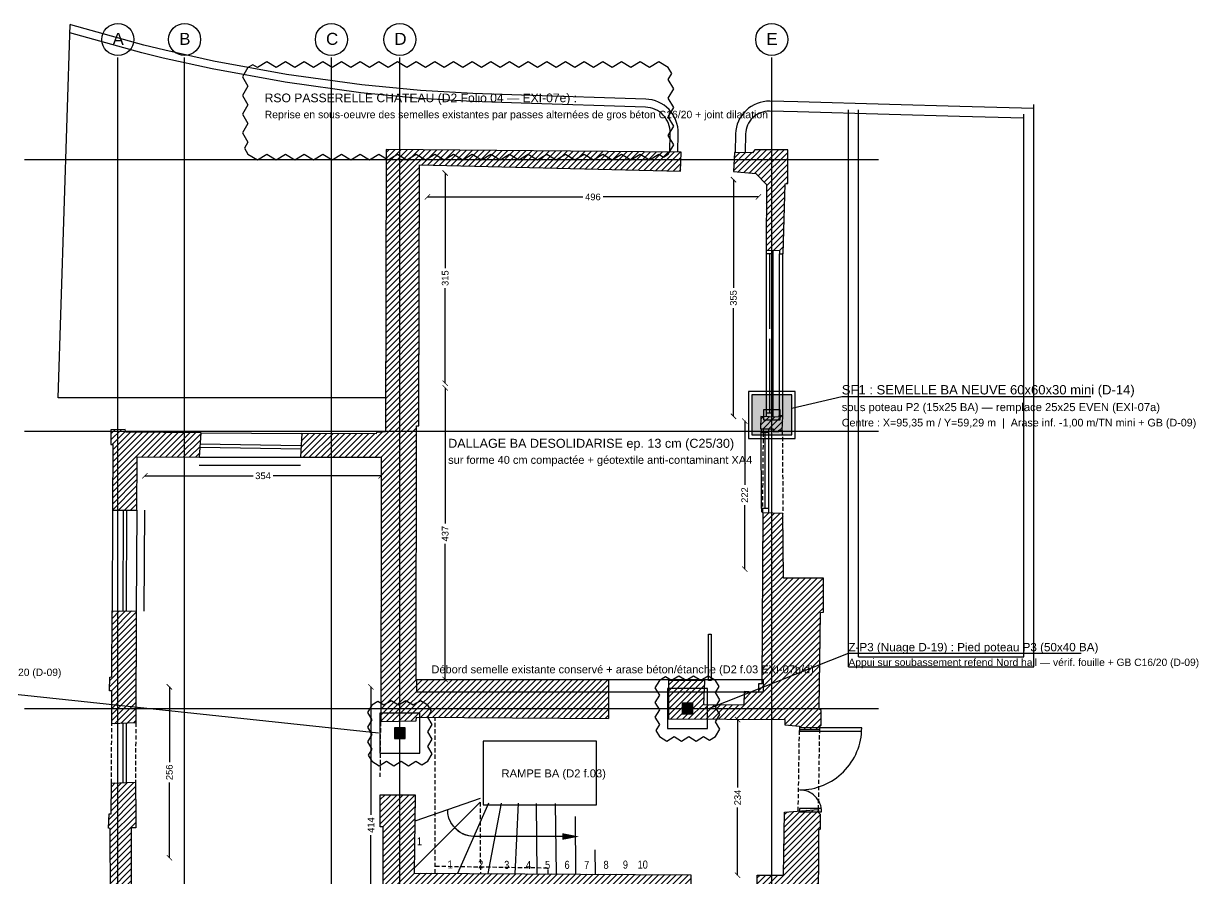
# Model space of a CAD drawing. Header units: centimetres. Extents: x 7169 to 11920, y 3983 to 6520.
# Drawn here: x 8414 to 10175, y 5234 to 6516 of the extents above; entities that cross this region are included whole.
import ezdxf

# ---------------------------------------------------------------- set-up
doc = ezdxf.new("R2010")
doc.units = ezdxf.units.CM
doc.linetypes.add('CACHE', pattern=[9.525, 6.35, -3.175])
doc.linetypes.add('PROJECTION', pattern=[0.3, 0.12, -0.18])
for name, color, linetype in [('010_mur', 8, 'Continuous'), ('030_menuiserie', 9, 'Continuous'), ('070_trait-fin', 9, 'Continuous'), ('075_cotation', 9, 'Continuous'), ('STRUCT-BA', 3, 'Continuous'), ('STRUCT-FONDATIONS', 1, 'Continuous'), ('STRUCT-HYP-D19', 6, 'Continuous'), ('STRUCT-STAB', 4, 'Continuous'), ('STRUCT-TEXTE', 7, 'Continuous'), ('STRUCT-TRAME', 8, 'Continuous')]:
    doc.layers.add(name, color=color, linetype=linetype)
doc.styles.add('ARIAL', font='arial.ttf')
doc.styles.add('clem', font='swissc.ttf')
doc.styles.get("Standard").update_dxf_attribs({"font": 'arial.ttf'})
doc.dimstyles.get("Standard").update_dxf_attribs({"dimtxt": 10, "dimasz": 8, "dimexe": 50, "dimexo": 20, "dimgap": 4, "dimtad": 1, "dimdec": 0, "dimrnd": 0.5, "dimzin": 9, "dimtxsty": 'Standard', "dimblk": 'ARCHTICK', "dimcen": 0, "dimse1": 1, "dimse2": 1, "dimclrd": 4, "dimclre": 4, "dimclrt": 4, "dimazin": 3, "dimtfac": 1, "dimtdec": 0, "dimtmove": 2, "dimatfit": 3, "dimldrblk": 'NONE', "dimlwd": -1})
pattern_1 = [(45.21487, (-11671.396, -4335.0017), (-4.5069355, 4.4732575), [])]

# ---------------------------------------------------------------- blocks, each defined once
blk = doc.blocks.new('*U1201')
for points in [[(0.05, -0.042), (0.05, 0), (0, 0), (0, -0.072), (0.035, -0.072), (0.035, -0.042)], [(0.065, -0.072), (0.035, -0.072), (0.035, -0.721), (0.065, -0.721)], [(0.668, -0.042), (0.668, 0), (0.718, 0), (0.718, -0.072), (0.683, -0.072), (0.683, -0.042)]]:
    blk.add_lwpolyline(points, close=True)
at = {"linetype": 'PROJECTION', "ltscale": 0.75}
blk.add_arc((0.035, -0.073), 0.648, 271.6999, 0.0451, dxfattribs=at)
blk = doc.blocks.new('Murs porteurs selon geometre projet')
at = {"layer": '010_mur'}
h = blk.add_hatch(dxfattribs=at)
h.set_pattern_fill('ANSI31', color=4, scale=2, angle=0.2149)
h.set_pattern_definition(pattern_1)
edge = h.paths.add_edge_path()
edge.add_line((-2690.4, 1231.6), (-2691.2, 1611.5))
edge.add_line((-2691.2, 1611.5), (-2687.8, 1611.5))
edge.add_line((-2687.8, 1611.5), (-2687.8, 1622.5))
edge.add_line((-2687.8, 1622.5), (-2688.1, 2002.9))
edge.add_line((-2688.1, 2002.9), (-2296.6, 1995))
edge.add_line((-2296.6, 1995), (-2296.1, 2023.3))
edge.add_line((-2296.1, 2023.3), (-2738, 2025.7))
edge.add_line((-2738, 2025.7), (-2737.5, 1602.6))
edge.add_line((-2737.5, 1602.6), (-2751, 1601.5))
edge.add_line((-2751, 1601.5), (-2751.6, 1599.2))
edge.add_line((-2751.6, 1599.2), (-2863.1, 1599.6))
edge.add_line((-2863.1, 1599.6), (-2865, 1564))
edge.add_line((-2865, 1564), (-2812.9, 1564))
edge.add_line((-2812.9, 1564), (-2744, 1564.3))
edge.add_line((-2744, 1564.3), (-2743.6, 1435.3))
edge.add_line((-2743.6, 1435.3), (-2743.1, 1231.5))
edge.add_line((-2743.1, 1231.5), (-2690.5, 1231.6))
h = blk.add_hatch(dxfattribs=at)
h.set_pattern_fill('ANSI31', color=4, scale=2, angle=0.2149)
h.set_pattern_definition(pattern_1)
h.paths.add_polyline_path([(-2168, 1876.3), (-2147.9, 1877.1), (-2148, 1871.7), (-2142.6, 1871.4), (-2140.1, 1976.7), (-2135.7, 1976.8), (-2136.1, 2027.4), (-2185.7, 2027.4), (-2189, 2022.9), (-2216.2, 2023.2), (-2217.6, 1994.6), (-2183.9, 1992), (-2168, 1975.6)])
at = {"layer": '010_mur', "lineweight": 5}
h = blk.add_hatch(dxfattribs=at)
h.set_pattern_fill('ANSI31', color=4, scale=2, angle=0.2149)
h.set_pattern_definition(pattern_1)
h.paths.add_polyline_path([(-2175.2, 1627.8), (-2175.3, 1609.2), (-2156.6, 1609.1), (-2156.6, 1605.1), (-2148.2, 1605), (-2148.1, 1607.1), (-2142.8, 1606.8), (-2141.9, 1628.5), (-2148.1, 1629), (-2148.6, 1626.7)])
at = {"layer": '010_mur'}
h = blk.add_hatch(dxfattribs=at)
h.set_pattern_fill('ANSI31', color=4, scale=2, angle=0.2149)
h.set_pattern_definition(pattern_1)
h.paths.add_polyline_path([(-3146.2, 1483.5), (-3109.8, 1483.8), (-3109.7, 1563.6), (-3016.4, 1563.7), (-3013.7, 1600.2), (-3126.8, 1600.6), (-3127.9, 1604.3), (-3149, 1603.9), (-3149, 1582.1), (-3146.1, 1581.8)])
h = blk.add_hatch(dxfattribs=at)
h.set_pattern_fill('ANSI31', color=4, scale=2, angle=0.2149)
h.set_pattern_definition(pattern_1)
h.paths.add_polyline_path([(-2402.1, 1174.5), (-2402.1, 1231.5), (-2690.5, 1231.6), (-2743.1, 1231.5), (-2743, 1168.1), (-2689.7, 1169.7), (-2689.6, 1175.2)])
h.paths.add_polyline_path([(-2311.9, 1231.4), (-2311.9, 1174.1), (-2137.3, 1173.5), (-2137.4, 1165.4), (-2115.1, 1163.6), (-2115.3, 1158.5), (-2085, 1158.7), (-2084.9, 1163.1), (-2082.9, 1165.1), (-2083, 1187.2), (-2086.2, 1189.8), (-2084.6, 1334.1), (-2080.1, 1334.5), (-2080.2, 1385.4), (-2140.1, 1385.4), (-2141.3, 1482.5), (-2171.6, 1483), (-2172.1, 1226.7), (-2176.8, 1226.9), (-2177.1, 1214.1), (-2198.3, 1215.1), (-2198.9, 1195), (-2258.6, 1195.1), (-2257.3, 1231.6)])
h = blk.add_hatch(dxfattribs=at)
h.set_pattern_fill('ANSI31', color=4, scale=2, angle=0.2149)
h.set_pattern_definition(pattern_1)
h.paths.add_polyline_path([(-3146.2, 1163.3), (-3146.2, 1212.5), (-3149.8, 1212.7), (-3149.1, 1233.4), (-3146.3, 1233.6), (-3146.3, 1332.6), (-3110, 1332.5), (-3110.2, 1165.1)])
h = blk.add_hatch(dxfattribs=at)
h.set_pattern_fill('ANSI31', color=4, scale=2, angle=0.2149)
h.set_pattern_definition(pattern_1)
h.paths.add_polyline_path([(-3109.7, 1007.7), (-3109.7, 1024.5), (-3110.3, 1075.8), (-3146.3, 1074.4), (-3146.4, 1028.5), (-3149.4, 1028.3), (-3150.4, 1006.7), (-3148, 1006.5), (-3147.3, 903.4), (-3116, 904.4), (-3116.6, 1007.6)])
h = blk.add_hatch(dxfattribs=at)
h.set_pattern_fill('ANSI31', color=4, scale=2, angle=0.2149)
h.set_pattern_definition(pattern_1)
edge = h.paths.add_edge_path()
edge.add_line((-2177.9, 940.2), (-2138.4, 940.1))
edge.add_line((-2138.4, 940.1), (-2137.2, 1034.8))
edge.add_line((-2137.2, 1034.8), (-2086.3, 1039))
edge.add_line((-2086.3, 1039), (-2086.4, 1034.4))
edge.add_line((-2086.4, 1034.4), (-2083.9, 1032))
edge.add_line((-2083.9, 1032), (-2083.6, 1009.2))
edge.add_line((-2083.6, 1009.2), (-2086.1, 1007.6))
edge.add_line((-2086.1, 1007.6), (-2086.4, 874.9))
edge.add_arc((-2083, 876.4), 3.71, 204.38, 256.8367)
edge.add_arc((-2084.7, 869.3), 3.64, -0.6892, 76.8367, ccw=False)
edge.add_line((-2081, 869.2), (-2080.8, 854.8))
edge.add_line((-2080.8, 854.8), (-2074.8, 854.2))
edge.add_line((-2074.8, 854.2), (-2075, 841.6))
edge.add_line((-2075, 841.6), (-2081, 840.8))
edge.add_line((-2081, 840.8), (-2081.6, 822.5))
edge.add_line((-2081.6, 822.5), (-2141.2, 822.7))
edge.add_line((-2141.2, 822.7), (-2141.6, 741.9))
edge.add_line((-2141.6, 741.9), (-2165.7, 740.7))
edge.add_line((-2165.7, 740.7), (-2167.7, 767.9))
edge.add_line((-2167.7, 767.9), (-2167.4, 879.3))
edge.add_arc((-2179.1, 882.2), 12.1, 346.1269, 443.5219)
edge.add_line((-2177.7, 894.2), (-2177.9, 940.2))
h.paths.add_polyline_path([(-2737.4, 657), (-2738.9, 1010.5), (-2743.4, 1010.5), (-2743.5, 1024.6), (-2743.4, 1058.6), (-2690.8, 1058.7), (-2692.2, 941.1), (-2277.5, 940.4), (-2277.3, 887), (-2601.4, 887.2), (-2690.1, 887.2), (-2690.2, 572.6), (-2740.2, 572.2), (-2740.5, 643.2), (-2740.6, 657)])
h = blk.add_hatch(dxfattribs=at)
h.set_pattern_fill('ANSI31', color=4, scale=2, angle=0.2149)
h.set_pattern_definition(pattern_1)
h.paths.add_polyline_path([(-3017.6, 657.2), (-3018, 634.4), (-3017.9, 583.4), (-3049.8, 582.3), (-3050.1, 632.4), (-3127.8, 632.4), (-3128, 630.1), (-3149.1, 630.3), (-3148.5, 652.7), (-3145.5, 652.8), (-3146.2, 753), (-3115.1, 752.9), (-3114.5, 660), (-3021.1, 657.1)])
at = {"layer": '010_mur', "lineweight": 5}
h = blk.add_hatch(dxfattribs=at)
h.set_pattern_fill('ANSI31', color=4, scale=2, angle=0.2149)
h.set_pattern_definition(pattern_1)
h.paths.add_polyline_path([(-3017.3, 375), (-3017.5, 342.5), (-3048.7, 343.9), (-3049.4, 497.7), (-3017.8, 497.6), (-3017.6, 382.3)])
at = {"layer": '010_mur', "flags": 128}
for points in [[(-2690.4, 1231.6), (-2691.2, 1611.5), (-2687.8, 1611.5), (-2687.8, 1622.5), (-2688.1, 2002.9), (-2296.6, 1995), (-2296.1, 2023.3), (-2738, 2025.7), (-2737.5, 1602.6), (-2751, 1601.5), (-2751.6, 1599.2), (-2863.1, 1599.6), (-2865, 1564), (-2812.9, 1564), (-2744, 1564.3), (-2743.6, 1435.3), (-2743.1, 1231.5)], [(-2311.9, 1174), (-2137.3, 1173.5), (-2137.4, 1165.4), (-2115.1, 1163.6), (-2115.3, 1158.5), (-2085, 1158.7), (-2084.9, 1163.1), (-2082.9, 1165.1), (-2083, 1187.2), (-2086.2, 1189.8), (-2084.6, 1334.1), (-2080.1, 1334.5), (-2080.2, 1385.4), (-2140.1, 1385.4), (-2141.3, 1482.5), (-2171.6, 1483), (-2172.1, 1226.7), (-2176.8, 1226.9), (-2177.1, 1214.1), (-2198.3, 1215.1), (-2198.9, 1195), (-2258.6, 1195.1), (-2257.3, 1231.6), (-2311.9, 1231.3)], [(-3146.2, 1163.3), (-3146.2, 1212.5), (-3149.8, 1212.7), (-3149.1, 1233.4), (-3146.3, 1233.6), (-3146.3, 1332.6), (-3110, 1332.5), (-3110.2, 1165.1), (-3146.2, 1163.3)], [(-2743.1, 1231.5), (-2743, 1168.1), (-2689.7, 1169.7)], [(-2401.9, 1231.3), (-2690.5, 1231.6)], [(-2401.9, 1231.3), (-2401.9, 1174.3)], [(-2311.9, 1231.3), (-2311.9, 1174)], [(-2689.7, 1169.7), (-2689.6, 1175.2), (-2401.9, 1174.3)], [(-3147.3, 903.4), (-3148, 1006.5), (-3150.4, 1006.7), (-3149.4, 1028.3), (-3146.4, 1028.5), (-3146.3, 1074.4), (-3110.3, 1075.8), (-3109.7, 1024.5), (-3109.7, 1007.7), (-3116.6, 1007.6)], [(-2737.4, 657), (-2738.9, 1010.5), (-2743.4, 1010.5), (-2743.5, 1024.6), (-2743.4, 1058.6), (-2690.8, 1058.7), (-2692.2, 941.1), (-2277.5, 940.4), (-2277.3, 887), (-2690.1, 887.2), (-2690.2, 572.6), (-2740.2, 572.2), (-2740.5, 643.2), (-2740.6, 657), (-2737.4, 657)], [(-3116.6, 1007.6), (-3116, 904.4), (-3147.3, 903.4)], [(-2690.6, 659.5), (-2690.1, 659.5)], [(-3017.3, 375), (-3017.5, 342.5), (-3048.7, 343.9), (-3049.4, 497.7), (-3017.8, 497.6), (-3017.6, 382.3), (-3017.3, 375)]]:
    blk.add_lwpolyline(points, dxfattribs=at)
for points in [[(-2168, 1876.3), (-2147.9, 1877.1), (-2148, 1871.7), (-2142.6, 1871.4), (-2140.1, 1976.7), (-2135.7, 1976.8), (-2136.1, 2027.4), (-2185.7, 2027.4), (-2189, 2022.9), (-2216.2, 2023.2), (-2217.6, 1994.6), (-2183.9, 1992), (-2168, 1975.6)], [(-2175.2, 1627.8), (-2175.3, 1609.2), (-2156.6, 1609.1), (-2156.6, 1605.1), (-2148.2, 1605), (-2148.1, 1607.1), (-2142.8, 1606.8), (-2141.9, 1628.5), (-2148.1, 1629), (-2148.6, 1626.7)], [(-3146.2, 1483.5), (-3109.8, 1483.8), (-3109.7, 1563.6), (-3016.4, 1563.7), (-3013.7, 1600.2), (-3126.8, 1600.6), (-3127.9, 1604.3), (-3149, 1603.9), (-3149, 1582.1), (-3146.1, 1581.8)], [(-3017.6, 657.2), (-3018, 634.4), (-3017.9, 583.4), (-3049.8, 582.3), (-3050.1, 632.4), (-3127.8, 632.4), (-3128, 630.1), (-3149.1, 630.3), (-3148.5, 652.7), (-3145.5, 652.8), (-3146.2, 753), (-3115.1, 752.9), (-3114.5, 660), (-3021.1, 657.1)]]:
    blk.add_lwpolyline(points, close=True, dxfattribs=at)
blk.add_lwpolyline([(-2177.9, 940.2), (-2138.4, 940.1), (-2137.2, 1034.8), (-2086.3, 1039), (-2086.4, 1034.4), (-2083.9, 1032), (-2083.6, 1009.2), (-2086.1, 1007.6), (-2086.4, 874.9, 0.232968), (-2083.9, 872.8, -0.351792), (-2081, 869.2), (-2080.8, 854.8), (-2074.8, 854.2), (-2075, 841.6), (-2081, 840.8), (-2081.6, 822.5), (-2141.2, 822.7), (-2141.6, 741.9), (-2165.7, 740.7), (-2167.7, 767.9), (-2167.4, 879.3, 0.452542), (-2177.7, 894.2)], format="xyb", close=True, dxfattribs=at)
at = {"layer": '030_menuiserie', "flags": 128}
for points in [[(-2147.2, 1629), (-2148, 1871.7)], [(-2141.9, 1628.5), (-2143, 1871.4)], [(-2864.3, 1575.9), (-3015.4, 1577.8)], [(-2864.3, 1580.9), (-3015.3, 1582.8)], [(-3129.5, 1332.5), (-3129.9, 1483.7)], [(-3124.5, 1332.5), (-3124.9, 1483.7)], [(-3133.6, 752.9), (-3134.2, 903.9)], [(-3128.6, 752.9), (-3129.2, 904)], [(-3034.1, 583.1), (-3035.6, 497.7)], [(-3029.1, 583), (-3030.6, 497.6)]]:
    blk.add_lwpolyline(points, dxfattribs=at)
at = {"layer": '030_menuiserie'}
blk.add_lwpolyline([(-2082.1, 1040.2), (-2114.7, 1040.1), (-2114.7, 1035.1), (-2081.7, 1035.2, 0.414214), (-2114.8, 1068.1, 0.414214), (-2022.1, 1161.4), (-2115.1, 1161.1), (-2115.1, 1156.1), (-2022.1, 1156.4)], format="xyb", dxfattribs=at)
at = {"layer": '070_trait-fin', "linetype": 'CACHE'}
for p, q in [((-2148.3, 450.9), (-2053.9, 451.8)), ((-2143.3, 455.9), (-2054, 456.8))]:
    blk.add_line(p, q, dxfattribs=at)
at = {"layer": '070_trait-fin', "linetype": 'CACHE', "flags": 128}
for points in [[(-2171.6, 1483), (-2171, 1609.2)], [(-2142.8, 1606.8), (-2141.3, 1482.5)], [(-3146.3, 1074.4), (-3146.2, 1163.3)], [(-3110.2, 1165.1), (-3110.3, 1075.8)], [(-2743.4, 1085.2), (-2743, 1168.1)], [(-2660.7, 941.1), (-2661.4, 1175.1)], [(-2116.8, 1036.5), (-2115.3, 1158.5)], [(-2086.3, 1039), (-2085, 1158.7)], [(-2491.3, 940.8), (-2491.2, 949.4), (-2660.7, 951.3)], [(-2690.2, 572.6), (-2690.3, 250.4)], [(-3048.7, 343.9), (-3048.3, 244.2)], [(-3017.9, 244.9), (-3017.5, 342.5)]]:
    blk.add_lwpolyline(points, dxfattribs=at)
at = {"layer": '070_trait-fin'}
for points in [[(-3013.7, 1600.2), (-2863.1, 1599.6)], [(-3146.2, 1483.5), (-3146.3, 1332.6)], [(-3049.8, 582.3), (-3049.4, 497.7)]]:
    blk.add_lwpolyline(points, dxfattribs=at)
at = {"layer": '070_trait-fin', "color": 7, "true_color": 0xffffff}
for points in [[(-3016.4, 1563.7), (-2865, 1564)], [(-3109.8, 1483.8), (-3110, 1332.5)], [(-3115.1, 752.9), (-3116, 904.4)], [(-3017.9, 583.4), (-3017.8, 497.6)]]:
    blk.add_lwpolyline(points, dxfattribs=at)
at = {"layer": '070_trait-fin', "flags": 128}
for points in [[(-2593.5, 1047.9), (-2692.1, 948.6)], [(-2692.1, 948.6), (-2593.5, 1047.9)], [(-2581.3, 1046.7), (-2626.9, 941)], [(-2562.3, 1046.6), (-2581.6, 940.9)], [(-2536.7, 1046.4), (-2541.2, 940.8)], [(-2509.7, 1046.3), (-2508.1, 940.8)], [(-2480.9, 1046.2), (-2479.4, 940.7)], [(-2451.1, 1027.2), (-2450.3, 940.7)], [(-2551.9, 996.9), (-2470.2, 996.9)], [(-2421.3, 976.9), (-2420.7, 940.6)], [(-3147.3, 903.4), (-3146.2, 753)]]:
    blk.add_lwpolyline(points, dxfattribs=at)
blk.add_lwpolyline([(-2470.2, 996.9, 10, 0, 0), (-2444.9, 996.9, 0, 0, 0)], format="xyseb", dxfattribs=at)
at = {"layer": '070_trait-fin', "linetype": 'CACHE'}
for points in [[(-2147.2, 641.7), (-2146.6, 741.9)], [(-2142.2, 641.6), (-2141.6, 741.9)], [(-2142.2, 641.6), (-2147.2, 641.7)], [(-2142.2, 641.6), (-2054.6, 641.5)], [(-2142.2, 641.6), (-2142.2, 636.6)], [(-2142.2, 636.6), (-2054.6, 636.5)], [(-2148.3, 450.9), (-2148.9, 350.7)], [(-2143.3, 450.9), (-2148.3, 450.9)], [(-2143.3, 451), (-2143.9, 350.7)], [(-2143.3, 451), (-2143.4, 455.9)]]:
    blk.add_lwpolyline(points, dxfattribs=at)
for centre, start, end in [((-2150.1, 641.7), 271.3776, 359.8812), ((-2149.3, 450.9), 0.5485, 89.0522)]:
    blk.add_arc(centre, 95.4, start, end, dxfattribs=at)
at = {"layer": '030_menuiserie', "xscale": 138.550195075006, "yscale": 138.550195075006, "zscale": 138.550195075006, "rotation": 189.9168593396885}
blk.add_blockref('*U1201', (-3102.5, 73.8), dxfattribs=at)
blk = doc.blocks.new('_ArchTick')
at = {"color": 0, "linetype": 'ByBlock', "const_width": 0.15}
blk.add_lwpolyline([(-0.5, -0.5), (0.5, 0.5)], dxfattribs=at)
blk = doc.blocks.new('*D1121')
at = {"layer": '075_cotation', "color": 4, "transparency": 16777216}
for p, q in [((9019, 6256), (9251.7, 6256)), ((9514.9, 6256), (9282.2, 6256))]:
    blk.add_line(p, q, dxfattribs=at)
at = {"layer": 'Defpoints', "color": 0, "transparency": 16777216}
for p in [(9019, 6291.8), (9514.9, 6270), (9514.9, 6256)]:
    blk.add_point(p, dxfattribs=at)
at = {"layer": '075_cotation', "color": 4, "transparency": 16777216, "xscale": 8, "yscale": 8, "zscale": 8, "rotation": 180}
blk.add_blockref('_ArchTick', (9019, 6256), dxfattribs=at)
at = {"layer": '075_cotation', "color": 4, "transparency": 16777216, "xscale": 8, "yscale": 8, "zscale": 8}
blk.add_blockref('_ArchTick', (9514.9, 6256), dxfattribs=at)
at = {"layer": '075_cotation', "color": 4, "transparency": 16777216, "insert": (9267, 6256), "char_height": 10, "attachment_point": 5, "style": 'ARIAL'}
blk.add_mtext('\\A1;496', dxfattribs=at)
blk = doc.blocks.new('_None')
blk = doc.blocks.new('*D1126')
at = {"layer": '075_cotation', "color": 4, "transparency": 16777216}
for p, q in [((8934.2, 5521.7), (8934.2, 5329.8)), ((8934.2, 5107.5), (8934.2, 5299.4))]:
    blk.add_line(p, q, dxfattribs=at)
at = {"layer": 'Defpoints', "color": 0, "transparency": 16777216}
for p in [(8934.2, 5521.7), (8949.4, 5521.7), (8952.5, 5107.5)]:
    blk.add_point(p, dxfattribs=at)
at = {"layer": '075_cotation', "color": 4, "transparency": 16777216, "xscale": 8, "yscale": 8, "zscale": 8}
for p, rotation in [((8934.2, 5521.7), 90), ((8934.2, 5107.5), 270)]:
    blk.add_blockref('_ArchTick', p, dxfattribs=dict(at, rotation=rotation))
at = {"layer": '075_cotation', "color": 4, "transparency": 16777216, "insert": (8934.2, 5314.6), "char_height": 10, "attachment_point": 5, "rotation": 90, "style": 'ARIAL'}
blk.add_mtext('\\A1;414', dxfattribs=at)
blk = doc.blocks.new('*D1128')
at = {"layer": '075_cotation', "color": 4, "transparency": 16777216}
for p, q in [((9045.6, 6291.8), (9045.6, 6149.4)), ((9045.6, 5976.8), (9045.6, 6119.2))]:
    blk.add_line(p, q, dxfattribs=at)
at = {"layer": 'Defpoints', "color": 0, "transparency": 16777216}
for p in [(9045.6, 6291.8), (9047.9, 6291.8), (9018, 5976.8)]:
    blk.add_point(p, dxfattribs=at)
at = {"layer": '075_cotation', "color": 4, "transparency": 16777216, "xscale": 8, "yscale": 8, "zscale": 8}
for p, rotation in [((9045.6, 6291.8), 90), ((9045.6, 5976.8), 270)]:
    blk.add_blockref('_ArchTick', p, dxfattribs=dict(at, rotation=rotation))
at = {"layer": '075_cotation', "color": 4, "transparency": 16777216, "insert": (9045.6, 6134.3), "char_height": 10, "attachment_point": 5, "rotation": 90, "style": 'ARIAL'}
blk.add_mtext('\\A1;315', dxfattribs=at)
blk = doc.blocks.new('*D1132')
at = {"layer": '075_cotation', "color": 4, "transparency": 16777216}
for p, q in [((8595.5, 5838), (8757.5, 5838)), ((8949.5, 5838), (8787.5, 5838))]:
    blk.add_line(p, q, dxfattribs=at)
at = {"layer": 'Defpoints', "color": 0, "transparency": 16777216}
for p in [(8949.5, 5838), (8595.5, 5828.1), (8949.5, 5828.2)]:
    blk.add_point(p, dxfattribs=at)
at = {"layer": '075_cotation', "color": 4, "transparency": 16777216, "xscale": 8, "yscale": 8, "zscale": 8, "rotation": 180}
blk.add_blockref('_ArchTick', (8595.5, 5838), dxfattribs=at)
at = {"layer": '075_cotation', "color": 4, "transparency": 16777216, "xscale": 8, "yscale": 8, "zscale": 8}
blk.add_blockref('_ArchTick', (8949.5, 5838), dxfattribs=at)
at = {"layer": '075_cotation', "color": 4, "transparency": 16777216, "insert": (8772.5, 5838), "char_height": 10, "attachment_point": 5, "style": 'ARIAL'}
blk.add_mtext('\\A1;354', dxfattribs=at)
blk = doc.blocks.new('*D1137')
at = {"layer": '075_cotation', "color": 4, "transparency": 16777216}
for p, q in [((9045.6, 5969.8), (9045.6, 5766.6)), ((9045.6, 5532.8), (9045.6, 5736.1))]:
    blk.add_line(p, q, dxfattribs=at)
at = {"layer": 'Defpoints', "color": 0, "transparency": 16777216}
for p in [(9018, 5969.8), (9045.6, 5969.8), (9021.2, 5532.8)]:
    blk.add_point(p, dxfattribs=at)
at = {"layer": '075_cotation', "color": 4, "transparency": 16777216, "xscale": 8, "yscale": 8, "zscale": 8}
for p, rotation in [((9045.6, 5969.8), 90), ((9045.6, 5532.8), 270)]:
    blk.add_blockref('_ArchTick', p, dxfattribs=dict(at, rotation=rotation))
at = {"layer": '075_cotation', "color": 4, "transparency": 16777216, "insert": (9045.6, 5751.3), "char_height": 10, "attachment_point": 5, "rotation": 90, "style": 'ARIAL'}
blk.add_mtext('\\A1;437', dxfattribs=at)
blk = doc.blocks.new('*D1146')
at = {"layer": '075_cotation', "color": 4, "transparency": 16777216}
for p, q in [((8632.1, 5521.7), (8632.1, 5408.8)), ((8632.1, 5265.6), (8632.1, 5378.5))]:
    blk.add_line(p, q, dxfattribs=at)
at = {"layer": 'Defpoints', "color": 0, "transparency": 16777216}
for p in [(8589.5, 5521.7), (8632.1, 5521.7), (8589.6, 5265.6)]:
    blk.add_point(p, dxfattribs=at)
at = {"layer": '075_cotation', "color": 4, "transparency": 16777216, "xscale": 8, "yscale": 8, "zscale": 8}
for p, rotation in [((8632.1, 5521.7), 90), ((8632.1, 5265.6), 270)]:
    blk.add_blockref('_ArchTick', p, dxfattribs=dict(at, rotation=rotation))
at = {"layer": '075_cotation', "color": 4, "transparency": 16777216, "insert": (8632.1, 5393.6), "char_height": 10, "attachment_point": 5, "rotation": 90, "style": 'ARIAL'}
blk.add_mtext('\\A1;256', dxfattribs=at)
blk = doc.blocks.new('*D1147')
at = {"layer": '075_cotation', "color": 4, "transparency": 16777216}
for p, q in [((9477.6, 6282), (9477.6, 6119.7)), ((9477.6, 5927.2), (9477.6, 6089.5))]:
    blk.add_line(p, q, dxfattribs=at)
at = {"layer": 'Defpoints', "color": 0, "transparency": 16777216}
for p in [(9477.4, 6282), (9477.6, 6282), (9518.5, 5927.2)]:
    blk.add_point(p, dxfattribs=at)
at = {"layer": '075_cotation', "color": 4, "transparency": 16777216, "xscale": 8, "yscale": 8, "zscale": 8}
for p, rotation in [((9477.6, 6282), 90), ((9477.6, 5927.2), 270)]:
    blk.add_blockref('_ArchTick', p, dxfattribs=dict(at, rotation=rotation))
at = {"layer": '075_cotation', "color": 4, "transparency": 16777216, "insert": (9477.6, 6104.6), "char_height": 10, "attachment_point": 5, "rotation": 90, "style": 'ARIAL'}
blk.add_mtext('\\A1;355', dxfattribs=at)
blk = doc.blocks.new('*D1124')
at = {"layer": '075_cotation', "color": 4, "transparency": 16777216}
for p, q in [((9483.9, 5472.6), (9483.9, 5371)), ((9483.9, 5239.3), (9483.9, 5340.8))]:
    blk.add_line(p, q, dxfattribs=at)
at = {"layer": 'Defpoints', "color": 0, "transparency": 16777216}
for p in [(9542.7, 5472.6), (9483.9, 5239.3), (9540.7, 5239.3)]:
    blk.add_point(p, dxfattribs=at)
at = {"layer": '075_cotation', "color": 4, "transparency": 16777216, "xscale": 8, "yscale": 8, "zscale": 8}
for p, rotation in [((9483.9, 5472.6), 90), ((9483.9, 5239.3), 270)]:
    blk.add_blockref('_ArchTick', p, dxfattribs=dict(at, rotation=rotation))
at = {"layer": '075_cotation', "color": 4, "transparency": 16777216, "insert": (9483.9, 5355.9), "char_height": 10, "attachment_point": 5, "rotation": 90, "style": 'ARIAL'}
blk.add_mtext('\\A1;234', dxfattribs=at)
blk = doc.blocks.new('*D1203')
at = {"layer": '075_cotation', "color": 4, "transparency": 16777216}
for p, q in [((9494.5, 5920.2), (9494.5, 5824.3)), ((9494.5, 5698.2), (9494.5, 5794.1))]:
    blk.add_line(p, q, dxfattribs=at)
at = {"layer": 'Defpoints', "color": 0, "transparency": 16777216}
for p in [(9506.4, 5920.2), (9494.5, 5698.2), (9509.1, 5698.2)]:
    blk.add_point(p, dxfattribs=at)
at = {"layer": '075_cotation', "color": 4, "transparency": 16777216, "xscale": 8, "yscale": 8, "zscale": 8}
for p, rotation in [((9494.5, 5920.2), 90), ((9494.5, 5698.2), 270)]:
    blk.add_blockref('_ArchTick', p, dxfattribs=dict(at, rotation=rotation))
at = {"layer": '075_cotation', "color": 4, "transparency": 16777216, "insert": (9494.5, 5809.2), "char_height": 10, "attachment_point": 5, "rotation": 90, "style": 'ARIAL'}
blk.add_mtext('\\A1;222', dxfattribs=at)

msp = doc.modelspace()

# ---------------------------------------------------------------- hatches: boundary and pattern name
at = {"layer": 'STRUCT-BA'}
for color, points in [(3, [(9522.5, 5921.7), (9547.6, 5921.7), (9547.6, 5936.7), (9522.5, 5936.7)]), (6, [(9400.6, 5481.1), (9416.6, 5481.1), (9416.6, 5497.1), (9400.6, 5497.1)]), (6, [(8969.5, 5444.1), (8985.5, 5444.1), (8985.5, 5460.1), (8969.5, 5460.1)])]:
    msp.add_hatch(color=color, dxfattribs=at).paths.add_polyline_path(points)
at = {"layer": 'STRUCT-FONDATIONS'}
msp.add_hatch(color=1, dxfattribs=at).paths.add_polyline_path([(9505, 5899.2), (9565, 5899.2), (9565, 5959.2), (9505, 5959.2)])

# ---------------------------------------------------------------- linework, layer by layer
at = {"layer": '030_menuiserie'}
for p, q in [((9526.6, 6175.6), (9526.6, 5926.8)), ((9536.6, 6170.6), (9526.6, 6170.6)), ((9531.6, 6170.6), (9531.6, 6058.5)), ((9536.6, 6175.6), (9536.6, 5926.3)), ((9531.6, 6043.5), (9531.6, 5931.8)), ((9536.6, 5931.8), (9526.6, 5931.8)), ((9519.4, 5908.5), (9519.4, 5903.4)), ((9530, 5908.5), (9530, 5903.4)), ((9519.5, 5789), (9519.5, 5783.7)), ((9530.1, 5789), (9530.1, 5783.7))]:
    msp.add_line(p, q, dxfattribs=at)
for points in [[(9519.4, 5903.4), (9530, 5903.4), (9530.1, 5789), (9519.5, 5789)], [(9440.1, 5531.2), (9440.1, 5600.9), (9444.3, 5600.9), (9444.3, 5531.2)]]:
    msp.add_lwpolyline(points, close=True, dxfattribs=at)
for points in [[(9524.7, 5903.4), (9524.8, 5789)], [(8563.1, 5378), (8563.1, 5467.1)], [(8568.1, 5378.1), (8568.1, 5467.3)]]:
    msp.add_lwpolyline(points, dxfattribs=at)
at = {"layer": '070_trait-fin'}
for p, q in [((9650.2, 5551.5), (9650.2, 6386.7)), ((9665.2, 5566.5), (9665.2, 6386.7))]:
    msp.add_line(p, q, dxfattribs=at)
for points in [[(8956.2, 5954.7), (8465.6, 5954.7), (8483.5, 6514.3)], [(9650.2, 5551.5), (9927.7, 5551.5), (9927.7, 6394.5)], [(9665.2, 5566.5), (9912.7, 5566.5), (9912.7, 6379.9)], [(8677, 5854.2), (8828.5, 5853.9)], [(8594.6, 5635.3), (8595.3, 5786.6)], [(9098, 5354.4), (9000.2, 5320.2)]]:
    msp.add_lwpolyline(points, dxfattribs=at)
for points in [[(9382.1, 6323.4), (9382.8, 6351.6, 0.414214), (9345.8, 6390.6), (9159.6, 6396.6), (9086.3, 6398.9), (9007.6, 6403.8), (8919.1, 6412.3), (8805.6, 6427.9), (8696.1, 6448), (8622.8, 6464.2), (8590.7, 6472.1), (8483.1, 6502)], [(9394.1, 6323.1), (9394.8, 6351.3, 0.414214), (9346.1, 6402.6), (9159.9, 6408.6), (9086.9, 6410.9), (9008.5, 6415.8), (8920.5, 6424.2), (8807.5, 6439.7), (8698.4, 6459.7), (8625.5, 6475.9), (8593.7, 6483.7), (8484.3, 6514.1), (8483.5, 6514.3)], [(9927.7, 6388.8), (9817, 6391.6), (9711.5, 6394.4), (9574, 6398.4), (9532.2, 6399.5, 0.414214), (9480.9, 6350.8), (9480.2, 6322.7)], [(9912.7, 6374.1), (9816.6, 6376.6), (9711.1, 6379.4), (9573.6, 6383.4), (9531.8, 6384.5, 0.414214), (9495.9, 6350.4), (9495.2, 6322.4)], [(9221.1, 5297.3), (9088.3, 5297.3, -0.358114), (9049.3, 5332), (9049.3, 5337.4)], [(9221.1, 5297.3), (9088.3, 5297.3, -0.19952), (9059.7, 5310.5, -0.19952)]]:
    msp.add_lwpolyline(points, format="xyb", dxfattribs=at)
at = {"layer": '070_trait-fin', "linetype": 'CACHE'}
msp.add_lwpolyline([(9098, 5348.9), (9098.3, 5241.9)], dxfattribs=at)
at = {"layer": 'STRUCT-BA'}
for points in [[(9522.5, 5921.7), (9547.6, 5921.7), (9547.6, 5936.7), (9522.5, 5936.7), (9522.5, 5921.7)], [(9400.6, 5481.1), (9416.6, 5481.1), (9416.6, 5497.1), (9400.6, 5497.1), (9400.6, 5481.1)], [(8969.5, 5444.1), (8985.5, 5444.1), (8985.5, 5460.1), (8969.5, 5460.1), (8969.5, 5444.1)]]:
    msp.add_lwpolyline(points, dxfattribs=at)
at = {"layer": 'STRUCT-FONDATIONS'}
for points in [[(8750, 6450), (8741.6, 6436), (8750, 6422)], [(8764, 6450), (8757, 6454.2), (8750, 6450)], [(8792, 6450), (8778, 6458.4), (8764, 6450)], [(8820, 6450), (8806, 6458.4), (8792, 6450)], [(8848, 6450), (8834, 6458.4), (8820, 6450)], [(8876, 6450), (8862, 6458.4), (8848, 6450)], [(8904, 6450), (8890, 6458.4), (8876, 6450)], [(8932, 6450), (8918, 6458.4), (8904, 6450)], [(8960, 6450), (8946, 6458.4), (8932, 6450)], [(8988, 6450), (8974, 6458.4), (8960, 6450)], [(9016, 6450), (9002, 6458.4), (8988, 6450)], [(9044, 6450), (9030, 6458.4), (9016, 6450)], [(9072, 6450), (9058, 6458.4), (9044, 6450)], [(9100, 6450), (9086, 6458.4), (9072, 6450)], [(9128, 6450), (9114, 6458.4), (9100, 6450)], [(9156, 6450), (9142, 6458.4), (9128, 6450)], [(9184, 6450), (9170, 6458.4), (9156, 6450)], [(9212, 6450), (9198, 6458.4), (9184, 6450)], [(9240, 6450), (9226, 6458.4), (9212, 6450)], [(9268, 6450), (9254, 6458.4), (9240, 6450)], [(9296, 6450), (9282, 6458.4), (9268, 6450)], [(9324, 6450), (9310, 6458.4), (9296, 6450)], [(9352, 6450), (9338, 6458.4), (9324, 6450)], [(9380, 6450), (9366, 6458.4), (9352, 6450)], [(9380, 6432), (9385.4, 6441), (9380, 6450)], [(9380, 6404), (9388.4, 6418), (9380, 6432)], [(8750, 6422), (8741.6, 6408), (8750, 6394)], [(8750, 6394), (8741.6, 6380), (8750, 6366)], [(9380, 6376), (9388.4, 6390), (9380, 6404)], [(9380, 6348), (9388.4, 6362), (9380, 6376)], [(8750, 6366), (8741.6, 6352), (8750, 6338)], [(9380, 6320), (9388.4, 6334), (9380, 6348)], [(8750, 6338), (8744.6, 6329), (8750, 6320)], [(8750, 6320), (8764, 6311.6), (8778, 6320)], [(8778, 6320), (8792, 6311.6), (8806, 6320)], [(8806, 6320), (8820, 6311.6), (8834, 6320)], [(8834, 6320), (8848, 6311.6), (8862, 6320)], [(8862, 6320), (8876, 6311.6), (8890, 6320)], [(8890, 6320), (8904, 6311.6), (8918, 6320)], [(8918, 6320), (8932, 6311.6), (8946, 6320)], [(8946, 6320), (8960, 6311.6), (8974, 6320)], [(8974, 6320), (8988, 6311.6), (9002, 6320)], [(9002, 6320), (9016, 6311.6), (9030, 6320)], [(9030, 6320), (9044, 6311.6), (9058, 6320)], [(9058, 6320), (9072, 6311.6), (9086, 6320)], [(9086, 6320), (9100, 6311.6), (9114, 6320)], [(9114, 6320), (9128, 6311.6), (9142, 6320)], [(9142, 6320), (9156, 6311.6), (9170, 6320)], [(9170, 6320), (9184, 6311.6), (9198, 6320)], [(9198, 6320), (9212, 6311.6), (9226, 6320)], [(9226, 6320), (9240, 6311.6), (9254, 6320)], [(9254, 6320), (9268, 6311.6), (9282, 6320)], [(9282, 6320), (9296, 6311.6), (9310, 6320)], [(9310, 6320), (9324, 6311.6), (9338, 6320)], [(9338, 6320), (9352, 6311.6), (9366, 6320)], [(9366, 6320), (9373, 6315.8), (9380, 6320)], [(9505, 5899.2), (9565, 5899.2), (9565, 5959.2), (9505, 5959.2), (9505, 5899.2)], [(9565, 5939.2), (9640, 5957), (10013.2, 5957)]]:
    msp.add_lwpolyline(points, dxfattribs=at)
at = {"layer": 'STRUCT-HYP-D19'}
for points in [[(9440.6, 5489.1), (9650, 5572), (9998.8, 5572)], [(8945.5, 5452.1), (7960, 5557), (8316.5, 5557)], [(9366.6, 5531.1), (9360, 5520.1), (9366.6, 5509.1)], [(9384.6, 5531.1), (9375.6, 5536.5), (9366.6, 5531.1)], [(9406.6, 5531.1), (9395.6, 5537.7), (9384.6, 5531.1)], [(9428.6, 5531.1), (9417.6, 5537.7), (9406.6, 5531.1)], [(9450.6, 5531.1), (9439.6, 5537.7), (9428.6, 5531.1)], [(9450.6, 5513.1), (9456, 5522.1), (9450.6, 5531.1)], [(9378.6, 5459.1), (9438.6, 5459.1), (9438.6, 5519.1), (9378.6, 5519.1), (9378.6, 5459.1)], [(9450.6, 5491.1), (9457.2, 5502.1), (9450.6, 5513.1)], [(8953.5, 5494.1), (8944.5, 5499.5), (8935.5, 5494.1)], [(8975.5, 5494.1), (8964.5, 5500.7), (8953.5, 5494.1)], [(8997.5, 5494.1), (8986.5, 5500.7), (8975.5, 5494.1)], [(9019.5, 5494.1), (9008.5, 5500.7), (8997.5, 5494.1)], [(9366.6, 5509.1), (9360, 5498.1), (9366.6, 5487.1)], [(8935.5, 5494.1), (8928.9, 5483.1), (8935.5, 5472.1)], [(8947.5, 5422.1), (9007.5, 5422.1), (9007.5, 5482.1), (8947.5, 5482.1), (8947.5, 5422.1)], [(9019.5, 5476.1), (9024.9, 5485.1), (9019.5, 5494.1)], [(9366.6, 5487.1), (9360, 5476.1), (9366.6, 5465.1)], [(9450.6, 5469.1), (9457.2, 5480.1), (9450.6, 5491.1)], [(8935.5, 5472.1), (8928.9, 5461.1), (8935.5, 5450.1)], [(9019.5, 5454.1), (9026.1, 5465.1), (9019.5, 5476.1)], [(9366.6, 5465.1), (9361.2, 5456.1), (9366.6, 5447.1)], [(9450.6, 5447.1), (9457.2, 5458.1), (9450.6, 5469.1)], [(8935.5, 5450.1), (8928.9, 5439.1), (8935.5, 5428.1)], [(9019.5, 5432.1), (9026.1, 5443.1), (9019.5, 5454.1)], [(9366.6, 5447.1), (9377.6, 5440.5), (9388.6, 5447.1)], [(9388.6, 5447.1), (9399.6, 5440.5), (9410.6, 5447.1)], [(9410.6, 5447.1), (9421.6, 5440.5), (9432.6, 5447.1)], [(9432.6, 5447.1), (9441.6, 5441.7), (9450.6, 5447.1)], [(8935.5, 5428.1), (8930.1, 5419.1), (8935.5, 5410.1)], [(9019.5, 5410.1), (9026.1, 5421.1), (9019.5, 5432.1)], [(8935.5, 5410.1), (8946.5, 5403.5), (8957.5, 5410.1)], [(8957.5, 5410.1), (8968.5, 5403.5), (8979.5, 5410.1)], [(8979.5, 5410.1), (8990.5, 5403.5), (9001.5, 5410.1)], [(9001.5, 5410.1), (9010.5, 5404.7), (9019.5, 5410.1)]]:
    msp.add_lwpolyline(points, dxfattribs=at)
at = {"layer": 'STRUCT-STAB'}
for points in [[(9002.5, 5514.1), (9522.5, 5514.1), (9522.5, 5532), (9002.5, 5532), (9002.5, 5514.1)], [(9102.4, 5345.1), (9272.6, 5345.1), (9272.6, 5440.1), (9102.4, 5440.1), (9102.4, 5345.1)]]:
    msp.add_lwpolyline(points, dxfattribs=at)
at = {"layer": 'STRUCT-TRAME'}
for p, q in [((8555, 4340), (8555, 6465)), ((8655, 4340), (8655, 6465)), ((8875, 4340), (8875, 6465)), ((8977.5, 4340), (8977.5, 6465)), ((9535, 4340), (9535, 6465)), ((8415, 6312), (9695, 6312)), ((8415, 5905), (9695, 5905)), ((8415, 5489), (9695, 5489))]:
    msp.add_line(p, q, dxfattribs=at)
msp.add_lwpolyline([(9500, 5894.2), (9570, 5894.2), (9570, 5964.2), (9500, 5964.2), (9500, 5894.2)], dxfattribs=at)
for centre in [(8555, 6492), (8655, 6492), (8875, 6492), (8977.5, 6492), (9535, 6492)]:
    msp.add_circle(centre, 24, dxfattribs=at)

# ---------------------------------------------------------------- block references
at = {"layer": '010_mur', "rotation": 359.7851270248765}
msp.add_blockref('Murs porteurs selon geometre projet', (11687.6, 4291.2), dxfattribs=at)

# ---------------------------------------------------------------- texts
at = {"layer": '070_trait-fin', "style": 'clem'}
for s, p in [('1', (9003.1, 5284.2)), ('1', (9049.2, 5249.5)), ('2', (9095, 5249.5)), ('3', (9134, 5248.9)), ('4', (9166.6, 5248.9)), ('5', (9195.3, 5248.9)), ('6', (9224.4, 5248.9)), ('7', (9253.9, 5248.9)), ('8', (9282.9, 5248.9)), ('9', (9311.9, 5249.3)), ('10', (9334, 5249.3))]:
    msp.add_text(s, height=12, dxfattribs=at).set_placement(p)
at = {"layer": 'STRUCT-FONDATIONS'}
for s, height, p in [('RSO PASSERELLE CHATEAU (D2 Folio 04 — EXI-07e) :', 13, (8775, 6398)), ('Reprise en sous-oeuvre des semelles existantes par passes alternées de gros béton C16/20 + joint dilatation', 11.2, (8775, 6374)), ('SF1 : SEMELLE BA NEUVE 60x60x30 mini (D-14)', 14, (9640, 5960)), ('sous poteau P2 (15x25 BA) — remplace 25x25 EVEN (EXI-07a)', 12, (9640, 5935))]:
    msp.add_text(s, height=height, dxfattribs=at).set_placement(p)
at = {"layer": 'STRUCT-HYP-D19'}
msp.add_text('Z-P3 (Nuage D-19) : Pied poteau P3 (50x40 BA)', height=12.5, dxfattribs=at).set_placement((9650, 5575))
at = {"layer": 'STRUCT-STAB'}
for s, height, p in [('Débord semelle existante conservé + arase béton/étanche (D2 f.03 EXI-07b/d)', 11.8, (9025, 5542)), ('RAMPE BA (D2 f.03)', 12, (9130, 5386))]:
    msp.add_text(s, height=height, dxfattribs=at).set_placement(p)
at = {"layer": 'STRUCT-TEXTE'}
for s, height, p in [('Centre : X=95,35 m / Y=59,29 m  |  Arase inf. -1,00 m/TN mini + GB (D-09)', 11.5, (9640, 5912)), ('DALLAGE BA DESOLIDARISE ep. 13 cm (C25/30)', 13.5, (9050, 5880)), ('sur forme 40 cm compactée + géotextile anti-contaminant XA4', 11.8, (9050, 5856)), ('Appui sur soubassement refend central — vérif. fouille + GB C16/20 (D-09)', 11, (7960, 5538)), ('Appui sur soubassement refend Nord hall — vérif. fouille + GB C16/20 (D-09)', 11, (9650, 5553))]:
    msp.add_text(s, height=height, dxfattribs=at).set_placement(p)
at = {"layer": 'STRUCT-TRAME'}
for s, p in [('A', (8547, 6484)), ('B', (8647, 6484)), ('C', (8867, 6484)), ('D', (8969.5, 6484)), ('E', (9527, 6484))]:
    msp.add_text(s, height=18, dxfattribs=at).set_placement(p)

# ---------------------------------------------------------------- dimensions: what is measured, and where the dimension line sits
at = {"layer": '075_cotation', "color": 6}
for base, p1, p2, picture, middle in [((9514.9, 6256), (9019, 6291.8), (9514.9, 6270), '*D1121', (9267, 6256)), ((8949.5, 5838), (8595.5, 5828.1), (8949.5, 5828.2), '*D1132', (8772.5, 5838))]:
    dim = msp.add_linear_dim(base=base, p1=p1, p2=p2, dimstyle='standard', override={"dimtxsty": 'ARIAL'}, dxfattribs=at)
    dim.commit()
    dim.dimension.update_dxf_attribs({"geometry": picture, "text_midpoint": middle})
for base, p1, p2, picture, middle in [((9045.6, 6291.8), (9018, 5976.8), (9047.9, 6291.8), '*D1128', (9045.6, 6134.3)), ((9477.6, 6282), (9518.5, 5927.2), (9477.4, 6282), '*D1147', (9477.6, 6104.6)), ((9045.6, 5969.8), (9021.2, 5532.8), (9018, 5969.8), '*D1137', (9045.6, 5751.3)), ((9494.5, 5698.2), (9506.4, 5920.2), (9509.1, 5698.2), '*D1203', (9494.5, 5809.2)), ((8632.1, 5521.7), (8589.6, 5265.6), (8589.5, 5521.7), '*D1146', (8632.1, 5393.6)), ((8934.2, 5521.7), (8952.5, 5107.5), (8949.4, 5521.7), '*D1126', (8934.2, 5314.6)), ((9483.9, 5239.3), (9542.7, 5472.6), (9540.7, 5239.3), '*D1124', (9483.9, 5355.9))]:
    dim = msp.add_linear_dim(base=base, p1=p1, p2=p2, angle=90, dimstyle='standard', override={"dimtxsty": 'ARIAL'}, dxfattribs=at)
    dim.commit()
    dim.dimension.update_dxf_attribs({"geometry": picture, "text_midpoint": middle})

doc.saveas('drawing.dxf')
